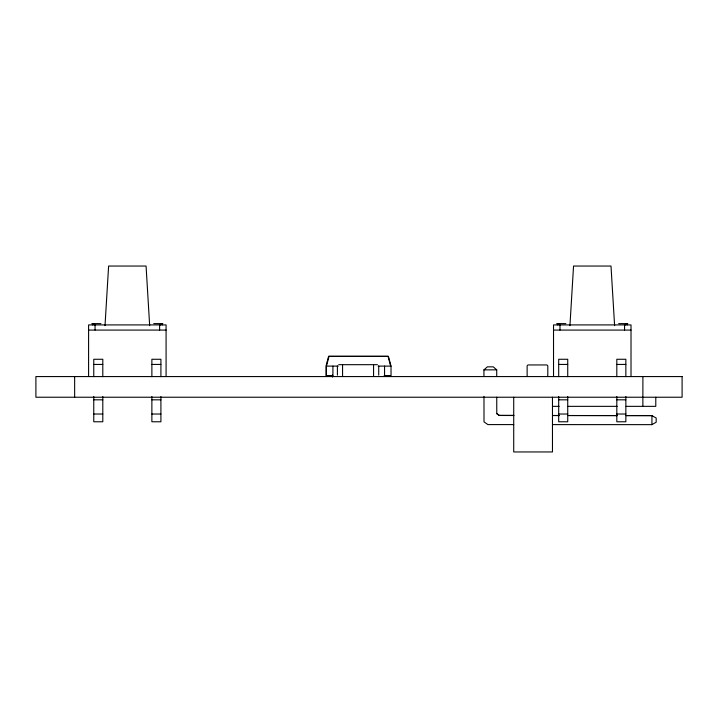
<?xml version="1.0" encoding="UTF-8"?>
<svg xmlns="http://www.w3.org/2000/svg" width="718" height="718" viewBox="0 0 718 718"><rect width="100%" height="100%" fill="white"/><g stroke="black" fill="none" stroke-linecap="round" stroke-linejoin="round"><path stroke-width="1.08" d="M651.917 424.643L651.944 415.614L626.231 415.587L651.944 415.614L656.198 418.055L656.18 422.22L651.917 424.643L552.465 424.607M105.007 325.667L108.615 266.046L146.068 266.046L149.667 325.667M569.939 325.667L573.547 266.046L611 266.046L614.608 325.667M378.718 375.182L378.727 365.974M332.91 375.801L326.448 375.801L326.448 366.108L329.032 356.424L388.438 356.424L391.023 366.108L391.023 375.801L384.561 375.801M483.95 376.501L483.932 369.869L487.378 366.853L493.257 366.844L496.721 369.851L496.721 376.411M483.932 369.869L496.721 369.851M91.868 323.621L100.906 323.621M153.724 323.621L162.851 323.621M556.8 323.621L565.847 323.621M618.656 323.621L627.792 323.621M88.592 330.083L166.082 330.083M553.524 330.083L631.014 330.083M93.762 364.43L102.8 364.43M151.875 364.43L160.913 364.43M558.694 364.43L567.732 364.43M616.816 364.43L625.854 364.43M338.734 364.681L377.399 364.681M326.448 366.108L338.286 366.108M378.108 366.108L391.023 366.108M332.488 375.613L326.035 375.613L326.035 365.92L328.62 356.236L388.025 356.236L390.61 365.92M384.148 375.613L390.61 375.613M93.762 399.818L102.8 399.818M151.875 399.818L160.913 399.818M558.694 399.818L567.732 399.818M616.816 399.818L625.854 399.818M552.465 406.352L559.169 406.352M568.091 406.352L617.202 406.352M626.132 406.352L655.785 406.352L655.785 397.233M93.762 414.026L102.8 414.026M151.875 414.026L160.913 414.026M558.694 414.026L567.732 414.026M616.816 414.026L625.854 414.026M513.72 424.598L487.89 424.589L484.013 421.852L483.977 396.408M496.775 413.622L499.36 415.462L513.72 415.462L499.36 415.462L496.775 413.622L496.748 397.207M499.36 415.462L513.72 415.507M337.415 375.182L337.406 365.974M642.897 376.573L642.87 406.352M631.014 376.573L631.014 324.913L553.524 324.913L553.524 376.573M627.173 323.621L627.173 324.913M625.854 376.699L625.854 359.269L616.816 359.269L616.816 376.699M625.854 396.542L625.854 421.771L616.816 421.771L616.816 396.542M625.504 323.621L625.504 324.913M624.561 324.913L624.561 330.083M567.732 376.699L567.732 359.269L558.694 359.269L558.694 376.699M567.732 396.542L567.732 421.771L558.694 421.771L558.694 396.542M559.986 324.913L559.986 330.083M559.062 323.621L559.062 324.913M557.41 323.621L557.41 324.913M552.465 397.233L552.465 451.954L513.72 451.954L513.72 397.233M384.561 366.108L384.561 376.151M373.566 364.69L373.566 376.205M342.567 364.69L342.567 376.205M332.91 366.108L332.91 376.151M332.488 374.85L332.488 377.076M166.082 376.573L166.082 324.913L88.592 324.913L88.592 376.573M162.241 323.621L162.241 324.913M160.913 376.699L160.913 359.269L151.875 359.269L151.875 376.699M160.913 396.542L160.913 421.771L151.875 421.771L151.875 396.542M160.572 323.621L160.572 324.913M159.62 324.913L159.62 330.083M102.8 376.699L102.8 359.269L93.762 359.269L93.762 376.699M102.8 396.542L102.8 421.771L93.762 421.771L93.762 396.542M95.054 324.913L95.054 330.083M94.13 323.621L94.13 324.913M92.469 323.621L92.469 324.913M74.645 376.573L74.645 397.233M527.398 376.07A1.292 1.292 0 0 1 527.129 375.281L527.129 366.243A1.292 1.292 0 0 1 528.421 364.95L546.506 364.95A1.292 1.292 0 0 1 547.798 366.243L547.798 375.281A1.292 1.292 0 0 1 547.529 376.07M682.1 376.573L35.9 376.573L35.9 397.233L682.1 397.233L682.1 376.573M559.178 415.516L552.465 415.507L559.178 415.525M617.292 415.578L568.117 415.525L617.292 415.587"/></g></svg>
